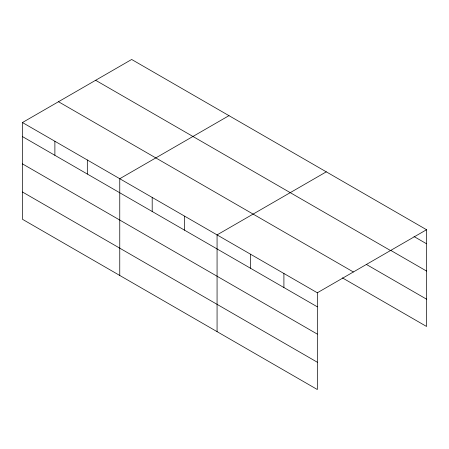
<?xml version="1.0" encoding="UTF-8"?>
<svg xmlns="http://www.w3.org/2000/svg" width="449" height="449" viewBox="0 0 449 449"><rect width="100%" height="100%" fill="white"/><g stroke="black" fill="none" stroke-linecap="round" stroke-linejoin="round"><path stroke-width="0.67" d="M317.331 334.118L317.331 292.782L22.45 122.538L22.45 219.275L317.331 389.524L317.331 334.118L22.45 163.874M342.402 277.88L426.55 326.462L426.55 229.725L131.669 59.476L22.45 122.538M228.984 115.657L119.76 178.719L119.76 275.456M326.294 171.838L217.069 234.9L217.069 331.637M317.331 292.782L426.55 229.725M414.017 236.533L426.55 243.773M390.742 250.385L426.55 271.061M95.631 80.287L390.507 250.531M366.277 264.377L426.55 299.174M58.493 101.727L353.369 271.976M22.45 136.586L317.331 306.83M22.45 191.987L317.331 362.236M283.908 273.486L283.908 287.534M250.491 254.196L250.491 268.238M184.634 216.171L184.634 230.219M152.194 197.442L152.194 211.49M87.325 159.99L87.325 174.038M54.885 141.261L54.885 155.309"/></g></svg>
